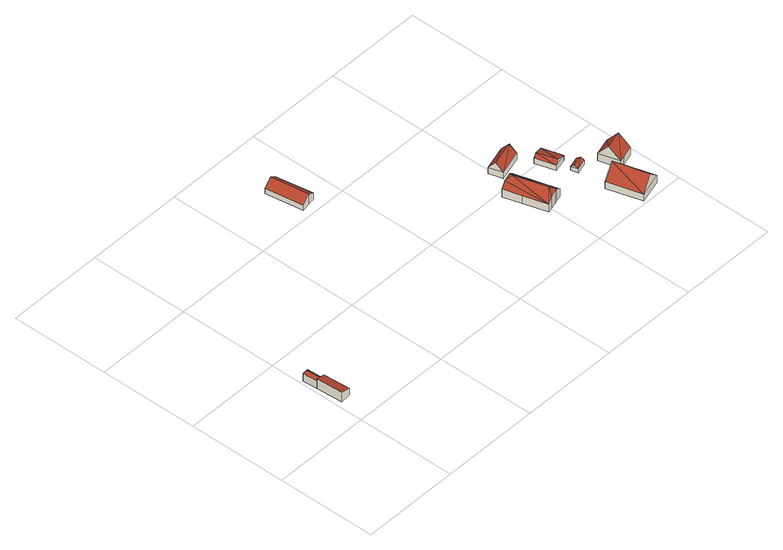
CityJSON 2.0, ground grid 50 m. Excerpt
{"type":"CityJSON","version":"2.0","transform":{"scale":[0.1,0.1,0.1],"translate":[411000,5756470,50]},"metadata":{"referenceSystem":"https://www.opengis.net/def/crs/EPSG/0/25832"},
"CityObjects":{
"building1":{"type":"Building","attributes":{"Gemeindeschluessel":"05515000","Geometrietyp2DReferenz":"3000","function":"51009_1610"},"children":["building1-1","building1-2"]},
"building1-1":{"type":"BuildingPart","attributes":{"roofType":"2100","measuredHeight":5.53},"parents":["building1"],"geometry":[{"type":"Solid","lod":"2","boundaries":[[[[0,1,2,3]],[[4,5,6,1,0]],[[7,8,9,10,11]],[[3,2,8,7]],[[11,12,13,4,0,3,7]],[[1,6,9,8,2]],[[10,12,11]],[[5,4,13]],[[9,6,5,10]],[[5,13,12,10]]]],"semantics":{"surfaces":[{"type":"WallSurface"},{"type":"RoofSurface"},{"type":"GroundSurface"},{"type":"ClosureSurface"}],"values":[[0,0,0,0,1,2,0,0,3,3]]}}]},
"building1-2":{"type":"BuildingPart","attributes":{"roofType":"5000","measuredHeight":5.53},"parents":["building1"],"geometry":[{"type":"Solid","lod":"2","boundaries":[[[[14,15,6,5]],[[16,17,15,14]],[[10,9,17,16]],[[16,14,18]],[[18,14,5,13,19]],[[19,12,10,16,18]],[[6,15,17,9]],[[9,10,5,6]],[[19,13,12]],[[12,13,5,10]]]],"semantics":{"surfaces":[{"type":"WallSurface"},{"type":"RoofSurface"},{"type":"GroundSurface"},{"type":"ClosureSurface"}],"values":[[0,0,0,1,1,1,2,3,0,3]]}}]},
"building2":{"type":"Building","attributes":{"Gemeindeschluessel":"05515000","Geometrietyp2DReferenz":"3000","function":"31001_2700","roofType":"5000","measuredHeight":5.98},"geometry":[{"type":"Solid","lod":"2","boundaries":[[[[20,21,22,23]],[[24,25,21,20]],[[26,27,25,24]],[[28,29,27,26]],[[30,31,29,28]],[[23,22,31,30]],[[32,33,30,28]],[[24,20,23,33,32,26]],[[26,32,28]],[[30,33,23]],[[21,25,27,29,31,22]]]],"semantics":{"surfaces":[{"type":"WallSurface"},{"type":"RoofSurface"},{"type":"GroundSurface"}],"values":[[0,0,0,0,0,0,1,1,0,0,2]]}}]},
"building3":{"type":"Building","attributes":{"Gemeindeschluessel":"05515000","Geometrietyp2DReferenz":"3000","function":"31001_2700","roofType":"3300","measuredHeight":8.87},"geometry":[{"type":"Solid","lod":"2","boundaries":[[[[34,35,36,37]],[[38,39,35,34]],[[40,41,39,38]],[[42,43,41,40]],[[44,45,43,42]],[[46,47,45,44]],[[48,49,47,46]],[[50,51,49,48]],[[52,53,51,50]],[[54,55,53,52]],[[37,36,55,54]],[[48,56,50]],[[38,34,57,40]],[[40,57,42]],[[42,57,56]],[[42,56,48]],[[48,46,44,42]],[[57,34,37]],[[57,37,54]],[[57,54,52,50]],[[50,56,57]],[[35,39,41,43,45,47,49,51,53,55,36]]]],"semantics":{"surfaces":[{"type":"WallSurface"},{"type":"RoofSurface"},{"type":"GroundSurface"}],"values":[[0,0,0,0,0,0,0,0,0,0,0,1,1,1,1,1,1,1,1,1,1,2]]}}]},
"building4":{"type":"Building","attributes":{"Gemeindeschluessel":"05515000","Geometrietyp2DReferenz":"3000","function":"31001_1000","roofType":"3100","measuredHeight":7.49},"address":[{"country":"Germany","locality":"Münster","thoroughfareNumber":"3a","thoroughfareName":"Auf der Laer"}],"geometry":[{"type":"Solid","lod":"2","boundaries":[[[[58,59,60,61]],[[62,63,59,58]],[[64,65,63,62]],[[61,60,65,64]],[[58,66,62]],[[64,67,61]],[[67,66,58]],[[58,61,67]],[[66,67,64]],[[64,62,66]],[[59,63,65,60]]]],"semantics":{"surfaces":[{"type":"WallSurface"},{"type":"RoofSurface"},{"type":"GroundSurface"}],"values":[[0,0,0,0,0,0,1,1,1,1,2]]}}]},
"building5":{"type":"Building","attributes":{"Gemeindeschluessel":"05515000","Geometrietyp2DReferenz":"3000","function":"31001_2700","roofType":"3100","measuredHeight":4.64},"geometry":[{"type":"Solid","lod":"2","boundaries":[[[[68,69,70,71]],[[72,73,69,68]],[[74,75,73,72]],[[71,70,75,74]],[[68,76,72]],[[74,77,71]],[[76,68,71]],[[71,77,76]],[[72,76,77]],[[77,74,72]],[[69,73,75,70]]]],"semantics":{"surfaces":[{"type":"WallSurface"},{"type":"RoofSurface"},{"type":"GroundSurface"}],"values":[[0,0,0,0,0,0,1,1,1,1,2]]}}]},
"building6":{"type":"Building","attributes":{"Gemeindeschluessel":"05515000","Geometrietyp2DReferenz":"3000","function":"31001_1000","roofType":"3100","measuredHeight":10.3},"address":[{"country":"Germany","locality":"Münster","thoroughfareNumber":"3","thoroughfareName":"Auf der Laer"}],"geometry":[{"type":"Solid","lod":"2","boundaries":[[[[78,79,80,81]],[[82,83,79,78]],[[84,85,83,82]],[[81,80,85,84]],[[78,86,82]],[[84,87,81]],[[81,87,86]],[[86,78,81]],[[87,84,82]],[[82,86,87]],[[79,83,85,80]]]],"semantics":{"surfaces":[{"type":"WallSurface"},{"type":"RoofSurface"},{"type":"GroundSurface"}],"values":[[0,0,0,0,0,0,1,1,1,1,2]]}}]},
"building7":{"type":"Building","attributes":{"Gemeindeschluessel":"05515000","Geometrietyp2DReferenz":"3000","function":"31001_2700","roofType":"3100","measuredHeight":3.42},"geometry":[{"type":"Solid","lod":"2","boundaries":[[[[88,89,90,91]],[[92,93,89,88]],[[94,95,93,92]],[[91,90,95,94]],[[88,96,92]],[[94,97,91]],[[97,96,88]],[[88,91,97]],[[94,92,96]],[[96,97,94]],[[89,93,95,90]]]],"semantics":{"surfaces":[{"type":"WallSurface"},{"type":"RoofSurface"},{"type":"GroundSurface"}],"values":[[0,0,0,0,0,0,1,1,1,1,2]]}}]},
"building8":{"type":"Building","attributes":{"Gemeindeschluessel":"05515000","Geometrietyp2DReferenz":"3000","function":"31001_1000","roofType":"5000","measuredHeight":10.24},"geometry":[{"type":"Solid","lod":"2","boundaries":[[[[98,99,100,101]],[[102,103,99,98]],[[104,105,103,102]],[[106,107,105,104]],[[101,100,107,106]],[[98,108,109]],[[98,101,108]],[[108,106,109]],[[104,102,109,106]],[[109,102,98]],[[108,101,106]],[[99,103,105,107,100]]]],"semantics":{"surfaces":[{"type":"WallSurface"},{"type":"RoofSurface"},{"type":"GroundSurface"}],"values":[[0,0,0,0,0,1,1,1,1,0,0,2]]}}]}
},
"vertices":[
[20,128,69],[20,128,14],[72,132,14],[72,132,54],[12,262,69],[12,262,58],[12,262,14],[63,266,54],[63,266,14],[42,264,14],[42,264,58],[42,264,60],[36,264,62],[23,263,66],
[8,335,58],[8,335,14],[37,338,58],[37,338,14],[23,321,69],[27,263,69],
[850,1245,37],[850,1245,3],[816,1240,3],[816,1240,62],[880,1056,38],[880,1056,3],[846,1050,62],[846,1050,3],[802,1042,31],[802,1042,3],[771,1233,31],[771,1233,3],[845,1050,62],[815,1240,62],
[1551,286,75],[1551,286,8],[1577,293,8],[1577,293,52],[1536,281,75],[1536,281,8],[1502,271,75],[1502,271,8],[1476,264,52],[1476,264,8],[1441,382,52],[1441,382,8],[1414,474,52],[1414,474,8],[1442,482,76],[1442,482,8],[1488,496,76],[1488,496,8],[1511,503,56],[1511,503,8],[1515,504,52],[1515,504,8],[1472,462,96],[1519,304,96],
[1500,541,46],[1500,541,11],[1625,577,11],[1625,577,46],[1479,611,46],[1479,611,11],[1605,647,46],[1605,647,11],[1490,576,86],[1615,612,86],
[1750,426,42],[1750,426,13],[1720,527,13],[1720,527,42],[1683,406,42],[1683,406,13],[1654,507,42],[1654,507,13],[1702,412,59],[1673,513,59],
[1737,181,52],[1737,181,13],[1787,8,13],[1787,8,52],[1861,215,52],[1861,215,13],[1911,44,52],[1911,44,13],[1799,198,116],[1849,26,116],
[1780,381,35],[1780,381,13],[1724,365,13],[1724,365,35],[1791,345,35],[1791,345,13],[1734,329,35],[1734,329,13],[1786,363,47],[1729,347,47],
[1931,345,56],[1931,345,14],[1842,319,14],[1842,319,56],[1962,239,56],[1962,239,14],[1899,220,56],[1899,220,14],[1873,213,56],[1873,213,14],[1858,267,117],[1946,293,117]
]}
